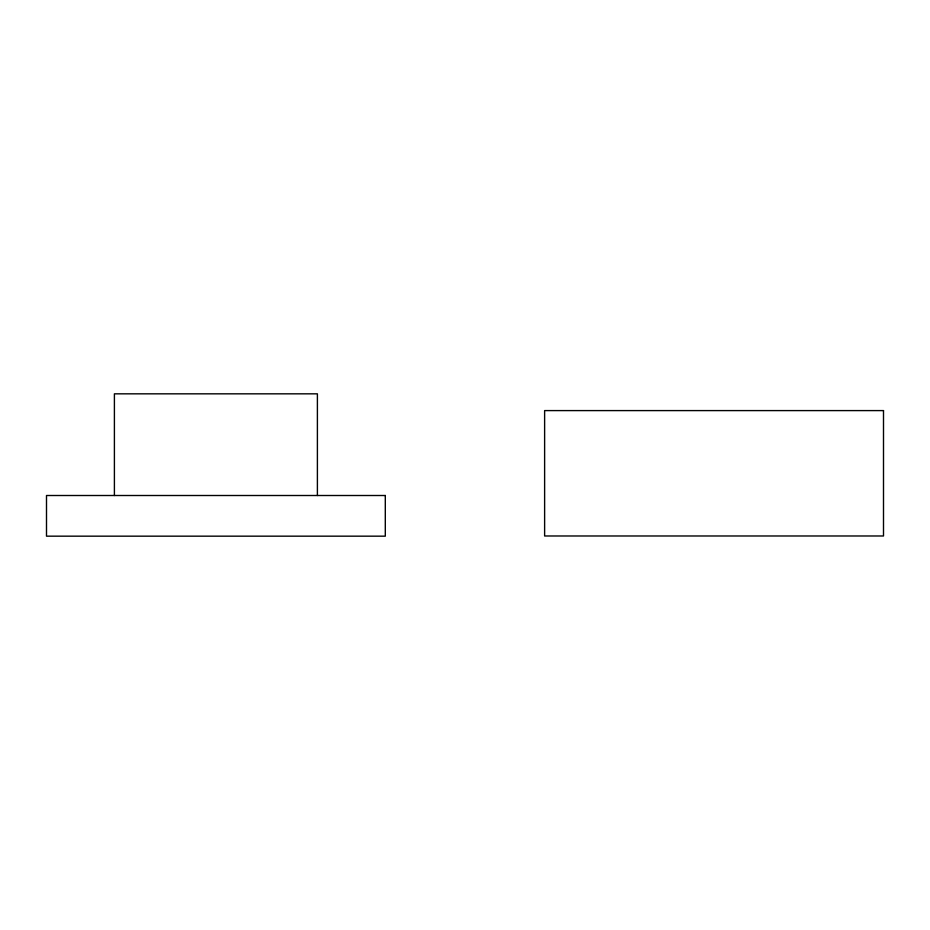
<?xml version="1.0" encoding="UTF-8"?>
<svg xmlns="http://www.w3.org/2000/svg" width="930" height="930" viewBox="0 0 930 930"><rect width="100%" height="100%" fill="white"/><g stroke="black" fill="none" stroke-linecap="round" stroke-linejoin="round"><path stroke-width="1.4" d="M317.397 495.504L317.397 393.832L114.402 393.832L114.402 495.504M883.5 410.595L544.62 410.595L544.62 535.982L883.5 535.982L883.5 410.595M385.299 495.504L46.5 495.504L46.5 536.168L385.299 536.168L385.299 495.504"/></g></svg>
